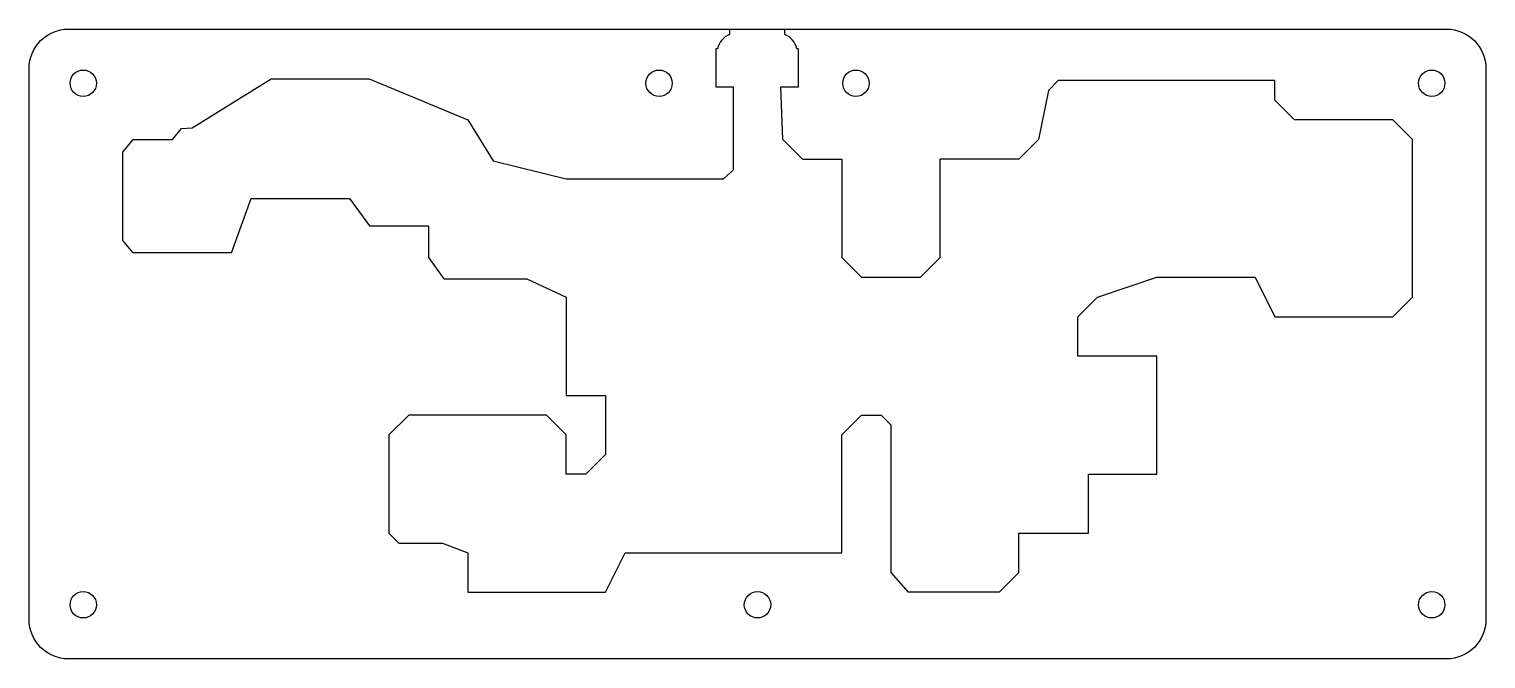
# Model space of a CAD drawing. Header units: millimetres. Extents: x 0 to 370, y 0 to 160.
import ezdxf

# ---------------------------------------------------------------- set-up
doc = ezdxf.new("R2010")
doc.units = ezdxf.units.MM
doc.layers.get('0').update_dxf_attribs({"linetype": 'CONTINUOUS'})

msp = doc.modelspace()

# ---------------------------------------------------------------- linework, layer by layer
for p, q in [((177.92, 160), (177.92, 158.68)), ((191.92, 158.68), (191.92, 160)), ((174.82, 154.98), (174.42, 154.98)), ((174.42, 154.98), (174.42, 145.38)), ((195.42, 154.98), (195.02, 154.98)), ((195.42, 145.38), (195.42, 154.98)), ((41.4, 134.96), (61.51, 147.34)), ((61.51, 147.34), (86.4, 147.34)), ((86.4, 147.34), (111.4, 136.94)), ((174.42, 145.38), (178.92, 145.38)), ((178.92, 124.22), (178.92, 145.38)), ((191.4, 131.94), (190.92, 145.38)), ((190.92, 145.38), (195.42, 145.38)), ((258.9, 144.44), (256.4, 131.94)), ((261.4, 146.94), (258.9, 144.44)), ((316.4, 146.94), (261.4, 146.94)), ((316.4, 141.94), (316.4, 146.94)), ((321.4, 136.94), (316.4, 141.94)), ((111.4, 136.94), (117.83, 126.5)), ((346.4, 136.94), (321.4, 136.94)), ((351.4, 131.94), (346.4, 136.94)), ((36.4, 131.94), (38.74, 134.78)), ((38.74, 134.78), (41.4, 134.96)), ((23.79, 128.78), (26.4, 131.94)), ((26.4, 131.94), (36.4, 131.94)), ((196.4, 126.94), (191.4, 131.94)), ((256.4, 131.94), (251.4, 126.94)), ((351.4, 91.94), (351.4, 131.94)), ((23.79, 106.28), (23.79, 128.78)), ((117.83, 126.5), (136.4, 121.94)), ((196.4, 126.94), (206.4, 126.94)), ((206.4, 126.94), (206.4, 101.94)), ((251.4, 126.94), (231.4, 126.94)), ((231.4, 101.94), (231.4, 126.94)), ((176.4, 121.94), (178.92, 124.22)), ((136.4, 121.94), (176.4, 121.94)), ((51.4, 103.17), (56.4, 116.94)), ((56.4, 116.94), (81.4, 116.94)), ((81.4, 116.94), (86.45, 110.06)), ((86.45, 110.06), (101.4, 110.06)), ((101.4, 110.06), (101.4, 101.94)), ((26.4, 103.17), (23.79, 106.28)), ((51.4, 103.17), (26.4, 103.17)), ((101.4, 101.94), (105.34, 96.56)), ((206.4, 101.94), (211.4, 96.94)), ((226.4, 96.94), (231.4, 101.94)), ((105.34, 96.56), (126.4, 96.56)), ((126.4, 96.56), (136.4, 91.94)), ((211.4, 96.94), (226.4, 96.94)), ((271.4, 91.94), (286.4, 96.94)), ((286.4, 96.94), (296.4, 96.94)), ((296.4, 96.94), (311.4, 96.94)), ((311.4, 96.94), (316.4, 86.94)), ((136.4, 91.94), (136.4, 66.94)), ((266.4, 86.94), (271.4, 91.94)), ((346.4, 86.94), (351.4, 91.94)), ((266.4, 76.94), (266.4, 86.94)), ((316.4, 86.94), (346.4, 86.94)), ((286.4, 76.94), (266.4, 76.94)), ((286.4, 46.94), (286.4, 76.94)), ((136.4, 66.94), (146.4, 66.94)), ((146.4, 66.94), (146.4, 51.94)), ((96.4, 61.94), (91.4, 56.94)), ((131.4, 61.94), (96.4, 61.94)), ((136.4, 56.94), (131.4, 61.94)), ((206.4, 56.94), (211.4, 61.94)), ((211.4, 61.94), (216.4, 61.94)), ((216.4, 61.94), (218.9, 59.44)), ((218.9, 59.44), (218.9, 21.94)), ((91.4, 56.94), (91.4, 31.94)), ((136.4, 46.94), (136.4, 56.94)), ((206.4, 26.94), (206.4, 56.94)), ((146.4, 51.94), (141.4, 46.94)), ((141.4, 46.94), (136.4, 46.94)), ((269.05, 46.94), (286.4, 46.94)), ((269.05, 31.94), (269.05, 46.94)), ((91.4, 31.94), (93.9, 29.44)), ((251.4, 31.94), (269.05, 31.94)), ((251.4, 21.94), (251.4, 31.94)), ((93.9, 29.44), (105.03, 29.44)), ((105.03, 29.44), (111.4, 26.94)), ((111.4, 26.94), (111.4, 16.94)), ((146.4, 16.94), (151.4, 26.94)), ((151.4, 26.94), (201.4, 26.94)), ((201.4, 26.94), (206.4, 26.94)), ((218.9, 21.94), (223.23, 16.94)), ((251.4, 21.94), (246.4, 16.94)), ((111.4, 16.94), (116.4, 16.94)), ((116.4, 16.94), (146.4, 16.94)), ((246.4, 16.94), (223.23, 16.94))]:
    msp.add_line(p, q)
msp.add_lwpolyline([(360, 0), (10, 0, -0.414214), (0, 10), (0, 150, -0.414214), (10, 160), (360, 160, -0.414214), (370, 150), (370, 10, -0.414214)], format="xyb", close=True)
for centre in [(13.75, 146.25, 0), (160, 146.25), (210, 146.25), (356.25, 146.25, 0), (13.75, 13.75), (185, 13.75), (356.25, 13.75)]:
    msp.add_circle(centre, 3.35)
for centre, start, end in [((179.86, 153.9), 112.1209, 167.9641), ((189.98, 153.9), 12.036, 67.8791)]:
    msp.add_arc(centre, 5.15, start, end)

doc.saveas('drawing.dxf')
